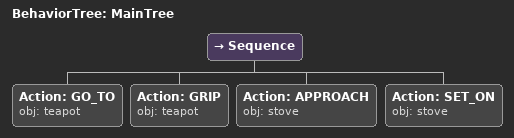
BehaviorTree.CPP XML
<root main_tree_to_execute="MainTree">
  <BehaviorTree ID="MainTree">
    <Sequence>
      <!-- Go to teapot -->
      <Action ID="GO_TO" obj="teapot" />
      <!-- Grip teapot -->
      <Action ID="GRIP" obj="teapot" />
      <!-- Approach stove -->
      <Action ID="APPROACH" obj="stove" />
      <!-- Set on stove -->
      <Action ID="SET_ON" obj="stove" />
    </Sequence>
  </BehaviorTree>
</root>
